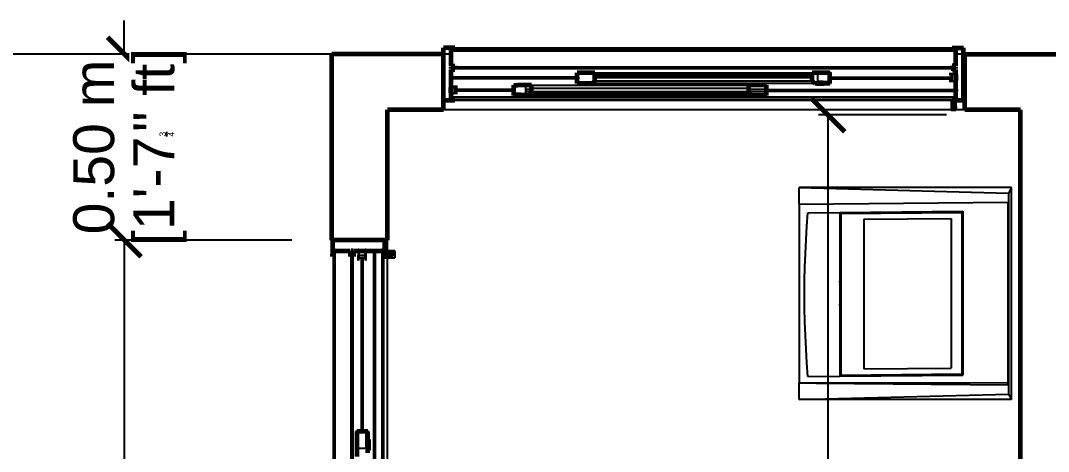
# Model space of a CAD drawing. Header units: metres. Extents: x 54.3 to 102.1, y 17 to 45.8.
# Drawn here: x 74.615 to 77.376, y 41.286 to 42.445 of the extents above; entities that cross this region are included whole.
import ezdxf

# ---------------------------------------------------------------- set-up
doc = ezdxf.new("R2010")
doc.units = ezdxf.units.M
doc.layers.get('Defpoints').update_dxf_attribs({"lineweight": 0})
doc.layers.add('A-WALL', color=6, linetype='Continuous', lineweight=60)
doc.layers.add('Edges', color=7, linetype='Continuous')
doc.styles.add('TEXTS', font='swissl.ttf')
doc.dimstyles.new('Copy of DIMTEXT', dxfattribs={"dimscale": 0.3, "dimtxt": 0.22, "dimasz": 0.18, "dimexe": 0.05, "dimexo": 0.05, "dimgap": 0.05, "dimtad": 0, "dimzin": 1, "dimdsep": 46, "dimtxsty": 'TEXTS', "dimblk": 'ARCHTICK', "dimcen": 0.1, "dimclrd": 256, "dimclre": 6, "dimclrt": 7, "dimadec": 0, "dimazin": 0, "dimtfac": 0.15, "dimtix": 1, "dimtofl": 0, "dimtmove": 1, "dimatfit": 3, "dimldrblk": 'OPEN', "dimfxl": 0, "dimtolj": 1, "dimtzin": 0, "dimarcsym": 0})

# ---------------------------------------------------------------- blocks, each defined once
blk = doc.blocks.new('_ArchTick')
at = {"color": 0, "linetype": 'ByBlock', "const_width": 0.15}
blk.add_lwpolyline([(-0.5, -0.5), (0.5, 0.5)], dxfattribs=at)
blk = doc.blocks.new('*D208')
at = {"layer": 'Defpoints', "color": 0, "transparency": 16777216}
for p in [(76.7837, 42.1909), (77.1277, 42.1909), (77.2011, 39.5048)]:
    blk.add_point(p, dxfattribs=at)
at = {"layer": 'Edges', "color": 6, "lineweight": -2, "transparency": 16777216}
for p, q in [((77.1027, 42.1909), (76.7587, 42.1909)), ((77.1761, 39.5048), (76.7587, 39.5048))]:
    blk.add_line(p, q, dxfattribs=at)
at = {"layer": 'Edges', "lineweight": -2, "transparency": 16777216}
for p, q in [((76.7837, 42.1909), (76.7837, 41.1097)), ((76.7837, 39.5048), (76.7837, 40.586))]:
    blk.add_line(p, q, dxfattribs=at)
at = {"layer": 'Edges', "lineweight": -2, "transparency": 16777216, "xscale": 0.09, "yscale": 0.09, "zscale": 0.09}
for p, rotation in [((76.7837, 42.1909), 90), ((76.7837, 39.5048), 270)]:
    blk.add_blockref('_ArchTick', p, dxfattribs=dict(at, rotation=rotation))
at = {"layer": 'Edges', "color": 7, "transparency": 16777216, "insert": (76.7022, 40.8479), "char_height": 0.11, "attachment_point": 5, "rotation": 90, "style": 'TEXTS', "bg_fill": 3, "box_fill_scale": 1.1, "bg_fill_color": 256, "bg_fill_true_color": 13158600, "bg_fill_transparency": 0}
blk.add_mtext('\\A1;2.69 m', dxfattribs=at)
at = {"layer": 'Edges', "color": 7, "transparency": 16777216, "insert": (76.8795, 40.8479), "char_height": 0.11, "attachment_point": 5, "rotation": 90, "style": 'TEXTS', "bg_fill": 3, "box_fill_scale": 1.1, "bg_fill_color": 256, "bg_fill_true_color": 13158600, "bg_fill_transparency": 0}
blk.add_mtext('\\A1;[8\'-9{\\H0.15x;\\S3/4;}" ft]', dxfattribs=at)
blk = doc.blocks.new('_Open')
at = {"color": 0, "linetype": 'ByBlock', "lineweight": -2}
for p, q in [((-1, 0.167), (0, 0)), ((-1, -0.167), (0, 0)), ((0, 0), (-1, 0))]:
    blk.add_line(p, q, dxfattribs=at)
blk = doc.blocks.new('*D210')
at = {"layer": 'Defpoints', "color": 0, "transparency": 16777216}
for p in [(75.4511, 42.3548), (75.4511, 41.8548)]:
    blk.add_point(p, dxfattribs=at)
at = {"layer": 'Edges', "lineweight": -2, "transparency": 16777216}
for p, q in [((74.8939, 42.3548), (74.8939, 42.4448)), ((74.8939, 41.8548), (74.8939, 41.7648))]:
    blk.add_line(p, q, dxfattribs=at)
at = {"layer": 'Edges', "color": 6, "lineweight": -2, "transparency": 16777216}
for p, q in [((75.3439, 42.3548), (74.8689, 42.3548)), ((75.3439, 41.8548), (74.8689, 41.8548))]:
    blk.add_line(p, q, dxfattribs=at)
at = {"layer": 'Edges', "lineweight": -2, "transparency": 16777216, "xscale": 0.09, "yscale": 0.09, "zscale": 0.09}
for p, rotation in [((74.8939, 42.3548), 270), ((74.8939, 41.8548), 90)]:
    blk.add_blockref('_ArchTick', p, dxfattribs=dict(at, rotation=rotation))
at = {"layer": 'Edges', "color": 7, "transparency": 16777216, "char_height": 0.11, "attachment_point": 5, "rotation": 90, "style": 'TEXTS', "bg_fill": 3, "box_fill_scale": 1.1, "bg_fill_color": 256, "bg_fill_true_color": 13158600, "bg_fill_transparency": 0}
for s, insert in [('\\A1;[1\'-7{\\H0.15x;\\S3/4;}" ft]', (74.9897, 42.1048)), ('\\A1;0.50 m', (74.8124, 42.1048))]:
    blk.add_mtext(s, dxfattribs=dict(at, insert=insert))
at = {"layer": 'Defpoints', "color": 0, "transparency": 16777216}
blk.add_point((74.8939, 41.8548), dxfattribs=at)
blk = doc.blocks.new('*D211')
at = {"layer": 'Defpoints', "color": 0, "transparency": 16777216}
for p in [(75.4511, 41.8548), (74.8939, 39.8548), (75.4511, 39.8548)]:
    blk.add_point(p, dxfattribs=at)
at = {"layer": 'Edges', "color": 6, "lineweight": -2, "transparency": 16777216}
for p, q in [((75.3439, 41.8548), (74.8689, 41.8548)), ((75.3439, 39.8548), (74.8689, 39.8548))]:
    blk.add_line(p, q, dxfattribs=at)
at = {"layer": 'Edges', "lineweight": -2, "transparency": 16777216}
for p, q in [((74.8939, 41.8548), (74.8939, 41.1166)), ((74.8939, 39.8548), (74.8939, 40.5929))]:
    blk.add_line(p, q, dxfattribs=at)
at = {"layer": 'Edges', "lineweight": -2, "transparency": 16777216, "xscale": 0.09, "yscale": 0.09, "zscale": 0.09}
for p, rotation in [((74.8939, 41.8548), 90), ((74.8939, 39.8548), 270)]:
    blk.add_blockref('_ArchTick', p, dxfattribs=dict(at, rotation=rotation))
at = {"layer": 'Edges', "color": 7, "transparency": 16777216, "insert": (74.8124, 40.8548), "char_height": 0.11, "attachment_point": 5, "rotation": 90, "style": 'TEXTS', "bg_fill": 3, "box_fill_scale": 1.1, "bg_fill_color": 256, "bg_fill_true_color": 13158600, "bg_fill_transparency": 0}
blk.add_mtext('\\A1;2.00 m', dxfattribs=at)
at = {"layer": 'Edges', "color": 7, "transparency": 16777216, "insert": (74.9897, 40.8548), "char_height": 0.11, "attachment_point": 5, "rotation": 90, "style": 'TEXTS', "bg_fill": 3, "box_fill_scale": 1.1, "bg_fill_color": 256, "bg_fill_true_color": 13158600, "bg_fill_transparency": 0}
blk.add_mtext('\\A1;[6\'-6{\\H0.15x;\\S3/4;}" ft]', dxfattribs=at)

msp = doc.modelspace()

# ---------------------------------------------------------------- linework, layer by layer
for p, q in [((75.4511, 42.3548), (71.1511, 42.3548)), ((75.7711, 42.3548), (75.7511, 42.3548)), ((75.771, 42.3634), (77.1277, 42.3634)), ((75.7815, 42.371), (77.1171, 42.371)), ((75.7815, 42.3684), (77.1171, 42.3684)), ((77.1479, 42.3548), (77.1277, 42.3548)), ((77.1511, 42.3548), (77.1479, 42.3548)), ((75.7815, 42.3205), (77.1171, 42.3205)), ((75.7815, 42.3156), (77.1171, 42.3156)), ((76.1576, 42.3045), (76.1102, 42.3045)), ((76.1576, 42.3046), (76.7413, 42.3046)), ((76.7568, 42.2808), (76.7568, 42.3021)), ((76.7702, 42.3021), (76.7568, 42.3021)), ((76.7706, 42.3021), (76.7702, 42.3021)), ((76.7885, 42.3021), (76.7706, 42.3021)), ((76.7885, 42.3058), (76.7855, 42.3058)), ((76.7885, 42.3058), (76.7905, 42.3058)), ((76.7885, 42.3046), (76.7885, 42.3058)), ((76.7905, 42.3058), (76.7905, 42.2925)), ((77.1097, 42.3021), (77.1187, 42.3021)), ((77.1097, 42.3), (77.1145, 42.3)), ((77.1145, 42.3), (77.1145, 42.2925)), ((77.1187, 42.3), (77.1145, 42.3)), ((77.1171, 42.3096), (77.1171, 42.313)), ((77.1277, 42.3021), (77.1187, 42.3021)), ((77.1187, 42.3021), (77.1187, 42.3)), ((77.1187, 42.2829), (77.1187, 42.3)), ((77.1277, 42.3), (77.1187, 42.3)), ((76.1102, 42.2924), (75.7711, 42.2924)), ((76.1102, 42.2879), (75.7711, 42.2879)), ((75.9406, 42.2708), (75.9391, 42.2708)), ((75.9391, 42.2594), (75.9391, 42.2708)), ((75.9506, 42.2708), (75.9506, 42.2672)), ((75.9877, 42.2708), (76.5714, 42.2708)), ((76.7485, 42.2758), (76.1504, 42.2758)), ((76.1576, 42.2828), (76.7413, 42.2828)), ((76.7534, 42.2758), (76.7534, 42.2708)), ((76.7736, 42.2708), (76.7534, 42.2708)), ((76.7702, 42.2808), (76.7568, 42.2808)), ((76.7568, 42.2758), (76.7568, 42.2808)), ((76.7702, 42.2758), (76.7702, 42.2808)), ((76.7707, 42.2808), (76.7702, 42.2808)), ((76.7707, 42.2808), (76.7885, 42.2808)), ((76.7736, 42.2758), (76.7736, 42.2708)), ((76.7885, 42.2953), (76.7884, 42.2953)), ((76.7884, 42.2953), (76.7884, 42.2942)), ((76.7885, 42.2942), (76.7884, 42.2942)), ((76.7884, 42.2942), (76.7884, 42.289)), ((76.7885, 42.289), (76.7884, 42.289)), ((76.7884, 42.2879), (76.7884, 42.289)), ((76.7885, 42.2879), (76.7884, 42.2879)), ((76.7885, 42.2758), (76.7905, 42.2758)), ((76.7905, 42.2916), (76.7905, 42.2925)), ((76.7905, 42.2925), (76.7905, 42.2925)), ((76.7905, 42.2925), (77.1145, 42.2925)), ((76.7905, 42.288), (76.7905, 42.2916)), ((76.7905, 42.288), (77.1145, 42.288)), ((76.7905, 42.2758), (76.7905, 42.288)), ((77.1145, 42.2829), (77.1097, 42.2829)), ((77.1187, 42.2808), (77.1097, 42.2808)), ((77.1145, 42.2925), (77.1146, 42.2925)), ((77.1145, 42.2925), (77.1145, 42.288)), ((77.1145, 42.288), (77.1146, 42.288)), ((77.1145, 42.288), (77.1145, 42.2829)), ((77.1145, 42.2829), (77.1187, 42.2829)), ((77.1148, 42.2925), (77.1152, 42.2925)), ((77.1148, 42.288), (77.1152, 42.288)), ((77.1158, 42.2925), (77.1164, 42.2925)), ((77.1158, 42.288), (77.1164, 42.288)), ((77.1187, 42.2808), (77.1187, 42.2829)), ((77.1187, 42.2829), (77.1277, 42.2829)), ((77.1277, 42.2808), (77.1187, 42.2808)), ((75.7711, 42.2672), (75.78, 42.2672)), ((75.7711, 42.2652), (75.78, 42.2652)), ((75.7711, 42.2506), (75.78, 42.2506)), ((75.7711, 42.2486), (75.78, 42.2486)), ((75.78, 42.2652), (75.78, 42.2672)), ((75.789, 42.2672), (75.78, 42.2672)), ((75.78, 42.2652), (75.78, 42.2594)), ((75.7845, 42.2652), (75.78, 42.2652)), ((75.7803, 42.2594), (75.78, 42.2594)), ((75.78, 42.2594), (75.78, 42.2548)), ((75.7803, 42.2548), (75.78, 42.2548)), ((75.78, 42.2548), (75.78, 42.2506)), ((75.78, 42.2486), (75.78, 42.2506)), ((75.7845, 42.2506), (75.78, 42.2506)), ((75.789, 42.2486), (75.78, 42.2486)), ((75.7819, 42.2594), (75.7808, 42.2594)), ((75.7819, 42.2548), (75.7808, 42.2548)), ((75.7845, 42.2594), (75.7841, 42.2594)), ((75.7845, 42.2548), (75.7841, 42.2548)), ((75.7845, 42.2594), (75.7845, 42.2652)), ((75.789, 42.2652), (75.7845, 42.2652)), ((75.9391, 42.2594), (75.7845, 42.2594)), ((75.7845, 42.2548), (75.7845, 42.2594)), ((75.9391, 42.2548), (75.7845, 42.2548)), ((75.7845, 42.2506), (75.7845, 42.2548)), ((75.789, 42.2506), (75.7845, 42.2506)), ((75.9391, 42.2548), (75.9391, 42.2594)), ((75.9391, 42.2436), (75.9391, 42.2548)), ((75.9406, 42.2436), (75.9391, 42.2436)), ((75.9506, 42.2672), (75.9406, 42.2672)), ((75.9406, 42.2616), (75.9407, 42.2616)), ((75.9406, 42.2609), (75.9407, 42.2609)), ((75.9406, 42.2545), (75.9407, 42.2545)), ((75.9406, 42.2538), (75.9407, 42.2538)), ((75.9506, 42.2486), (75.9406, 42.2486)), ((75.9407, 42.2609), (75.9407, 42.2616)), ((75.9407, 42.2545), (75.9407, 42.2609)), ((75.9407, 42.2545), (75.9407, 42.2538)), ((75.9723, 42.2672), (75.9506, 42.2672)), ((75.9506, 42.2486), (75.9506, 42.2436)), ((75.959, 42.2486), (75.9506, 42.2486)), ((75.9556, 42.2436), (75.9556, 42.2386)), ((75.959, 42.2436), (75.959, 42.2486)), ((75.959, 42.2486), (75.9723, 42.2486)), ((75.9723, 42.2606), (75.9723, 42.2672)), ((75.9723, 42.2606), (75.9877, 42.2606)), ((75.9723, 42.2538), (75.9723, 42.2606)), ((75.9723, 42.2538), (75.9877, 42.2538)), ((75.9723, 42.2486), (75.9723, 42.2538)), ((75.9723, 42.2436), (75.9723, 42.2486)), ((75.9757, 42.2436), (75.9757, 42.2386)), ((75.9806, 42.2436), (76.5784, 42.2436)), ((75.9877, 42.2627), (76.5714, 42.2627)), ((76.5714, 42.2606), (76.6189, 42.2606)), ((76.5714, 42.2538), (76.6189, 42.2538)), ((76.6189, 42.2598), (77.1277, 42.2598)), ((76.6189, 42.2553), (77.1277, 42.2553)), ((77.1277, 42.2606), (77.1277, 42.2598)), ((77.1277, 42.2538), (77.1277, 42.2553)), ((75.9556, 42.2386), (75.771, 42.2386)), ((75.7815, 42.2336), (77.1171, 42.2336)), ((75.7815, 42.231), (77.1147, 42.231)), ((75.9757, 42.2386), (75.9556, 42.2386)), ((77.1277, 42.2386), (75.9757, 42.2386)), ((77.1171, 42.231), (77.1147, 42.231)), ((77.1147, 42.231), (77.1147, 42.2048)), ((77.1263, 42.2297), (77.1185, 42.2297)), ((77.1185, 42.2297), (77.1185, 42.2195)), ((77.1263, 42.2195), (77.1185, 42.2195)), ((77.1263, 42.2182), (77.1185, 42.2182)), ((77.1185, 42.2182), (77.1185, 42.208)), ((77.1263, 42.2195), (77.1263, 42.2297)), ((77.1263, 42.208), (77.1263, 42.2182)), ((77.1277, 42.231), (77.1277, 42.2048)), ((77.1147, 42.2048), (75.7511, 42.2048)), ((77.1147, 42.2048), (77.1147, 42.2033)), ((77.1277, 42.2033), (77.1147, 42.2033)), ((77.1185, 42.208), (77.1263, 42.208)), ((77.1263, 42.2131), (77.1262, 42.2131)), ((77.1511, 42.2048), (77.1277, 42.2048)), ((77.1277, 42.2033), (77.1277, 42.2048)), ((77.2767, 41.9958), (76.7067, 41.9958)), ((76.7067, 41.9511), (76.7067, 41.9958)), ((76.7067, 41.9958), (77.2689, 41.9811)), ((77.2767, 41.9958), (77.2689, 41.9811)), ((77.2767, 41.4258), (77.2767, 41.9958)), ((77.2689, 41.9811), (77.2689, 41.9561)), ((76.7067, 41.9511), (77.2667, 41.9562)), ((76.7067, 41.9511), (76.7067, 41.4708)), ((77.2689, 41.9561), (77.2667, 41.9562)), ((77.2667, 41.9562), (77.2667, 41.9561)), ((77.2667, 41.9561), (77.2689, 41.9561)), ((77.2667, 41.9561), (77.2667, 41.47)), ((77.2689, 41.9561), (77.2689, 41.4658)), ((76.7273, 41.8917), (76.7302, 41.9283)), ((76.7302, 41.9283), (76.8155, 41.9291)), ((76.8155, 41.9291), (77.1466, 41.9321)), ((76.8155, 41.9291), (76.8155, 41.7396)), ((76.8184, 41.9261), (77.1436, 41.9291)), ((76.8184, 41.9261), (76.8184, 41.7587)), ((76.8803, 41.9107), (77.115, 41.9128)), ((76.8803, 41.9107), (76.8803, 41.5085)), ((77.115, 41.9128), (77.115, 41.5106)), ((77.1436, 41.9291), (77.1436, 41.806)), ((77.1466, 41.9321), (77.1466, 41.8021)), ((76.725, 41.855), (76.7273, 41.8917)), ((75.6011, 41.8258), (75.6011, 41.8548)), ((76.7232, 41.8184), (76.725, 41.855)), ((75.4554, 39.8984), (75.4554, 41.8106)), ((75.4603, 39.8834), (75.4603, 41.8258)), ((75.5033, 39.8984), (75.5033, 41.8106)), ((75.5082, 39.8984), (75.5082, 41.8106)), ((75.5217, 41.8258), (75.5217, 41.8129)), ((75.5217, 41.8129), (75.5238, 41.8129)), ((75.5217, 41.8001), (75.5217, 41.8129)), ((75.5238, 41.8258), (75.5238, 41.8129)), ((75.5409, 41.8129), (75.5238, 41.8129)), ((75.5238, 41.8129), (75.5238, 41.8069)), ((75.5238, 41.8069), (75.5313, 41.8069)), ((75.5238, 41.8001), (75.5238, 41.8069)), ((75.5313, 41.8087), (75.5313, 41.8096)), ((75.5313, 41.8074), (75.5313, 41.808)), ((75.5313, 41.8069), (75.5313, 41.8071)), ((75.5313, 41.343), (75.5313, 41.8069)), ((75.5313, 41.8069), (75.5358, 41.8069)), ((75.5358, 41.8087), (75.5358, 41.8096)), ((75.5358, 41.8074), (75.5358, 41.808)), ((75.5358, 41.8069), (75.5358, 41.8071)), ((75.5358, 41.343), (75.5358, 41.8069)), ((75.5358, 41.8069), (75.5409, 41.8069)), ((75.5409, 41.8129), (75.5409, 41.8258)), ((75.543, 41.8129), (75.5409, 41.8129)), ((75.5409, 41.8069), (75.5409, 41.8129)), ((75.5409, 41.8069), (75.5409, 41.8001)), ((75.543, 41.8258), (75.543, 41.8129)), ((75.543, 41.8129), (75.543, 41.8001)), ((75.5632, 41.8258), (75.564, 41.8258)), ((75.564, 41.0974), (75.564, 41.8258)), ((75.5685, 41.0974), (75.5685, 41.8258)), ((75.57, 41.8258), (75.5685, 41.8258)), ((75.5852, 41.8258), (75.5852, 40.1765)), ((75.5902, 41.8106), (75.5902, 39.8984)), ((75.5928, 41.8258), (75.6011, 41.8258)), ((75.5928, 41.8106), (75.5928, 41.8072)), ((75.5928, 41.8072), (75.6011, 41.8072)), ((75.5941, 41.8238), (75.5941, 41.8126)), ((75.6043, 41.8238), (75.5941, 41.8238)), ((75.5941, 41.8126), (75.6043, 41.8126)), ((75.6205, 41.8258), (75.6011, 41.8258)), ((75.6011, 39.8548), (75.6011, 41.8072)), ((75.6011, 41.8072), (75.6205, 41.8072)), ((75.6043, 41.8238), (75.6043, 41.8126)), ((75.6056, 41.8238), (75.6056, 41.8126)), ((75.6158, 41.8238), (75.6056, 41.8238)), ((75.6056, 41.8126), (75.6158, 41.8126)), ((75.6107, 41.8238), (75.6107, 41.8236)), ((75.6158, 41.8126), (75.6158, 41.8238)), ((75.6205, 41.8258), (75.6205, 41.8072)), ((76.7219, 41.7817), (76.7232, 41.8184)), ((77.1436, 41.806), (77.1466, 41.8021)), ((77.1436, 41.806), (77.1436, 41.6156)), ((77.1466, 41.8021), (77.1466, 41.6195)), ((76.7211, 41.7449), (76.7219, 41.7817)), ((76.7208, 41.7082), (76.7211, 41.7449)), ((76.8155, 41.7396), (76.8178, 41.7574)), ((76.8178, 41.7574), (76.8184, 41.7587)), ((76.8184, 41.7587), (76.8184, 41.6629)), ((76.8155, 41.7396), (76.8155, 41.682)), ((76.7211, 41.6715), (76.7208, 41.7082)), ((76.7219, 41.6348), (76.7211, 41.6715)), ((76.8178, 41.6642), (76.8155, 41.682)), ((76.8155, 41.682), (76.8155, 41.4889)), ((76.8184, 41.6629), (76.8178, 41.6642)), ((76.8184, 41.6629), (76.8184, 41.4919)), ((76.7232, 41.598), (76.7219, 41.6348)), ((77.1466, 41.6195), (77.1436, 41.6156)), ((77.1436, 41.6156), (77.1436, 41.4949)), ((77.1466, 41.6195), (77.1466, 41.4919)), ((76.725, 41.5614), (76.7232, 41.598)), ((76.7273, 41.5247), (76.725, 41.5614)), ((76.7302, 41.4881), (76.7273, 41.5247)), ((76.8803, 41.5085), (77.115, 41.5106)), ((76.7067, 41.4708), (76.7524, 41.4704)), ((76.7067, 41.4258), (76.7067, 41.4708)), ((77.2667, 41.47), (76.7067, 41.4708)), ((76.7302, 41.4881), (76.8155, 41.4889)), ((76.7524, 41.4704), (77.2689, 41.4658)), ((76.8155, 41.4889), (77.1466, 41.4919)), ((76.8184, 41.4919), (77.1436, 41.4949)), ((77.2689, 41.4658), (77.2667, 41.47)), ((76.7067, 41.4258), (77.2689, 41.4408)), ((77.2689, 41.4658), (77.2689, 41.4408)), ((77.2689, 41.4408), (77.2767, 41.4258)), ((77.2767, 41.4258), (76.7067, 41.4258)), ((75.518, 41.3402), (75.518, 41.343)), ((75.518, 41.343), (75.5312, 41.343)), ((75.518, 41.3402), (75.518, 41.3359)), ((75.5192, 41.3402), (75.518, 41.3402)), ((75.5217, 41.2948), (75.5217, 41.3402)), ((75.5285, 41.3402), (75.5285, 41.34)), ((75.5285, 41.34), (75.5296, 41.34)), ((75.5296, 41.3402), (75.5296, 41.34)), ((75.5296, 41.34), (75.5348, 41.34)), ((75.5313, 41.343), (75.5312, 41.343)), ((75.5322, 41.343), (75.5313, 41.343)), ((75.5358, 41.343), (75.5322, 41.343)), ((75.5348, 41.3402), (75.5348, 41.34)), ((75.5359, 41.34), (75.5348, 41.34)), ((75.548, 41.343), (75.5358, 41.343)), ((75.5359, 41.3402), (75.5359, 41.34)), ((75.543, 41.3402), (75.543, 41.3139)), ((75.548, 41.3402), (75.548, 41.343)), ((75.548, 41.3139), (75.543, 41.3139)), ((75.543, 41.3139), (75.543, 41.2948)), ((75.548, 41.3188), (75.553, 41.3188)), ((75.553, 41.3188), (75.553, 41.2899)), ((75.543, 41.2948), (75.5217, 41.2948)), ((75.548, 41.2948), (75.543, 41.2948)), ((75.548, 41.2899), (75.553, 41.2899))]:
    msp.add_line(p, q)
at = {"layer": 'A-WALL'}
for p, q in [((75.7511, 42.3548), (75.4511, 42.3548)), ((75.4511, 41.8548), (75.4511, 42.3548)), ((75.7511, 42.3548), (75.7511, 42.371)), ((75.7815, 42.371), (75.7511, 42.371)), ((75.7511, 42.231), (75.7511, 42.3548)), ((75.7815, 42.3684), (75.771, 42.3684)), ((75.771, 42.3684), (75.771, 42.3634)), ((75.771, 42.3634), (75.7711, 42.3548)), ((75.7711, 42.3548), (75.7711, 42.3232)), ((75.7815, 42.371), (75.7815, 42.3684)), ((77.1171, 42.3684), (77.1171, 42.371)), ((77.1171, 42.371), (77.1479, 42.371)), ((77.1171, 42.3684), (77.1277, 42.3684)), ((77.1277, 42.3634), (77.1277, 42.3684)), ((77.1277, 42.3548), (77.1277, 42.3634)), ((77.1277, 42.3232), (77.1277, 42.3548)), ((77.1479, 42.3548), (77.1479, 42.371)), ((77.1479, 42.231), (77.1479, 42.3548)), ((77.1511, 42.2048), (77.1511, 42.3548)), ((77.1511, 42.3548), (80.6511, 42.3548)), ((75.7711, 42.3232), (75.7815, 42.3232)), ((75.7711, 42.3205), (75.7815, 42.3205)), ((75.7711, 42.3205), (75.7711, 42.3156)), ((75.7711, 42.3156), (75.7815, 42.3156)), ((75.7711, 42.3129), (75.7711, 42.2924)), ((75.7711, 42.3129), (75.7815, 42.3129)), ((75.7815, 42.3232), (75.7815, 42.3205)), ((75.7815, 42.3156), (75.7815, 42.3129)), ((76.1576, 42.3046), (76.1102, 42.3045)), ((76.1102, 42.2924), (76.1102, 42.3045)), ((76.1576, 42.3045), (76.1576, 42.3046)), ((76.1576, 42.2951), (76.1576, 42.3045)), ((76.7413, 42.2951), (76.7413, 42.3046)), ((76.7885, 42.3046), (76.7413, 42.3046)), ((76.7885, 42.3021), (76.7885, 42.3046)), ((76.7885, 42.2953), (76.7885, 42.3021)), ((77.1171, 42.3205), (77.1171, 42.3232)), ((77.1277, 42.3232), (77.1171, 42.3232)), ((77.1277, 42.3205), (77.1171, 42.3205)), ((77.1277, 42.3156), (77.1171, 42.3156)), ((77.1171, 42.313), (77.1171, 42.3156)), ((77.1277, 42.313), (77.1171, 42.313)), ((77.1277, 42.3156), (77.1277, 42.3205)), ((77.1277, 42.3021), (77.1277, 42.313)), ((77.1277, 42.3), (77.1277, 42.3021)), ((77.1277, 42.3), (77.1277, 42.2829)), ((75.7711, 42.2924), (75.7711, 42.2879)), ((75.7711, 42.2879), (75.7711, 42.2672)), ((75.9406, 42.2672), (75.9406, 42.2708)), ((75.9406, 42.2708), (75.9506, 42.2708)), ((75.9877, 42.2708), (75.9506, 42.2708)), ((75.9877, 42.2627), (75.9877, 42.2708)), ((76.1102, 42.2924), (76.1102, 42.2879)), ((76.1102, 42.2758), (76.1102, 42.2879)), ((76.1504, 42.2758), (76.1102, 42.2758)), ((76.1576, 42.2828), (76.1504, 42.2758)), ((76.1576, 42.2828), (76.1576, 42.2951)), ((76.1576, 42.2951), (76.7413, 42.2951)), ((76.5714, 42.2627), (76.5714, 42.2708)), ((76.6189, 42.2708), (76.5714, 42.2708)), ((76.6189, 42.2606), (76.6189, 42.2708)), ((76.7413, 42.2828), (76.7413, 42.2951)), ((76.7413, 42.2828), (76.7485, 42.2758)), ((76.7534, 42.2758), (76.7485, 42.2758)), ((76.7568, 42.2758), (76.7534, 42.2758)), ((76.7702, 42.2758), (76.7568, 42.2758)), ((76.7736, 42.2758), (76.7702, 42.2758)), ((76.7885, 42.2758), (76.7736, 42.2758)), ((76.7885, 42.2942), (76.7885, 42.2953)), ((76.7885, 42.289), (76.7885, 42.2942)), ((76.7885, 42.2879), (76.7885, 42.289)), ((76.7885, 42.2808), (76.7885, 42.2879)), ((76.7885, 42.2758), (76.7885, 42.2808)), ((77.1277, 42.2808), (77.1277, 42.2829)), ((77.1277, 42.2598), (77.1277, 42.2808)), ((75.7711, 42.2486), (75.771, 42.2386)), ((75.7711, 42.2672), (75.7711, 42.2652)), ((75.7711, 42.2506), (75.7711, 42.2652)), ((75.7711, 42.2506), (75.7711, 42.2486)), ((75.9406, 42.2616), (75.9406, 42.2672)), ((75.9406, 42.2609), (75.9406, 42.2616)), ((75.9406, 42.2545), (75.9406, 42.2609)), ((75.9406, 42.2538), (75.9406, 42.2545)), ((75.9406, 42.2486), (75.9406, 42.2538)), ((75.9406, 42.2436), (75.9406, 42.2486)), ((75.9406, 42.2436), (75.9506, 42.2436)), ((75.9556, 42.2436), (75.9506, 42.2436)), ((75.9556, 42.2436), (75.959, 42.2436)), ((75.959, 42.2436), (75.9723, 42.2436)), ((75.9757, 42.2436), (75.9723, 42.2436)), ((75.9806, 42.2436), (75.9757, 42.2436)), ((75.9877, 42.2506), (75.9806, 42.2436)), ((75.9877, 42.2606), (75.9877, 42.2627)), ((75.9877, 42.2538), (75.9877, 42.2606)), ((75.9877, 42.2506), (75.9877, 42.2538)), ((75.9877, 42.2506), (76.5714, 42.2506)), ((76.5714, 42.2606), (76.5714, 42.2627)), ((76.5714, 42.2538), (76.5714, 42.2606)), ((76.5714, 42.2506), (76.5714, 42.2538)), ((76.5714, 42.2506), (76.5784, 42.2436)), ((76.6189, 42.2436), (76.5784, 42.2436)), ((76.6189, 42.2606), (76.6189, 42.2598)), ((76.6189, 42.2553), (76.6189, 42.2598)), ((76.6189, 42.2538), (76.6189, 42.2553)), ((76.6189, 42.2436), (76.6189, 42.2538)), ((77.1277, 42.2598), (77.1277, 42.2553)), ((77.1277, 42.2386), (77.1277, 42.2553)), ((75.7511, 42.2048), (75.7511, 42.231)), ((75.7511, 42.231), (75.7815, 42.231)), ((75.771, 42.2386), (75.771, 42.235)), ((75.7815, 42.235), (75.771, 42.235)), ((75.7815, 42.235), (75.7815, 42.2336)), ((75.7815, 42.231), (75.7815, 42.2336)), ((77.1171, 42.231), (77.1171, 42.2336)), ((77.1171, 42.2336), (77.1277, 42.2336)), ((77.1277, 42.231), (77.1171, 42.231)), ((77.1197, 42.2263), (77.1198, 42.227)), ((77.1198, 42.2256), (77.1197, 42.2263)), ((77.1198, 42.227), (77.1201, 42.2276)), ((77.1201, 42.2249), (77.1198, 42.2256)), ((77.1201, 42.2276), (77.1205, 42.2282)), ((77.1205, 42.2244), (77.1201, 42.2249)), ((77.1205, 42.2282), (77.1211, 42.2286)), ((77.1211, 42.224), (77.1205, 42.2244)), ((77.1205, 42.2135), (77.121, 42.2139)), ((77.121, 42.2139), (77.1217, 42.2142)), ((77.1211, 42.2286), (77.1217, 42.2289)), ((77.1217, 42.2237), (77.1211, 42.224)), ((77.1217, 42.2289), (77.1224, 42.229)), ((77.1224, 42.2236), (77.1217, 42.2237)), ((77.1217, 42.2142), (77.1224, 42.2143)), ((77.1224, 42.229), (77.1231, 42.2289)), ((77.1231, 42.2237), (77.1224, 42.2236)), ((77.1224, 42.2143), (77.1231, 42.2142)), ((77.1231, 42.2289), (77.1237, 42.2286)), ((77.1237, 42.224), (77.1231, 42.2237)), ((77.1231, 42.2142), (77.1237, 42.2139)), ((77.1237, 42.2286), (77.1243, 42.2282)), ((77.1243, 42.2244), (77.1237, 42.224)), ((77.1237, 42.2139), (77.1243, 42.2135)), ((77.1243, 42.2282), (77.1247, 42.2276)), ((77.1247, 42.2249), (77.1243, 42.2244)), ((77.1247, 42.2276), (77.125, 42.227)), ((77.125, 42.2256), (77.1247, 42.2249)), ((77.125, 42.227), (77.1251, 42.2263)), ((77.1251, 42.2263), (77.125, 42.2256)), ((77.1277, 42.2336), (77.1277, 42.2386)), ((77.1277, 42.231), (77.1479, 42.231)), ((75.7511, 42.2048), (75.6011, 42.2048)), ((75.6011, 41.8548), (75.6011, 42.2048)), ((77.1197, 42.2115), (77.1198, 42.2122)), ((77.1198, 42.2108), (77.1197, 42.2115)), ((77.1198, 42.2122), (77.12, 42.2129)), ((77.12, 42.2102), (77.1198, 42.2108)), ((77.12, 42.2129), (77.1205, 42.2135)), ((77.1205, 42.2096), (77.12, 42.2102)), ((77.121, 42.2092), (77.1205, 42.2096)), ((77.1217, 42.2089), (77.121, 42.2092)), ((77.1224, 42.2088), (77.1217, 42.2089)), ((77.1231, 42.2089), (77.1224, 42.2088)), ((77.1237, 42.2092), (77.1231, 42.2089)), ((77.1243, 42.2096), (77.1237, 42.2092)), ((77.1243, 42.2135), (77.1247, 42.2129)), ((77.1247, 42.2102), (77.1243, 42.2096)), ((77.1247, 42.2129), (77.125, 42.2122)), ((77.125, 42.2108), (77.1247, 42.2102)), ((77.125, 42.2122), (77.1251, 42.2115)), ((77.1251, 42.2115), (77.125, 42.2108)), ((77.3011, 42.2048), (77.1511, 42.2048)), ((77.3011, 39.5048), (77.3011, 42.2048)), ((75.4511, 41.8548), (75.4528, 41.8548)), ((75.5928, 41.8548), (75.4528, 41.8548)), ((75.4528, 41.8548), (75.4528, 41.8169)), ((75.5928, 41.8548), (75.5928, 41.8258)), ((75.5928, 41.8548), (75.6011, 41.8548)), ((75.4528, 41.8106), (75.4528, 41.8169)), ((75.4528, 41.8106), (75.4554, 41.8106)), ((75.4554, 41.8106), (75.4554, 41.8258)), ((75.4603, 41.8258), (75.4554, 41.8258)), ((75.4603, 41.8258), (75.5006, 41.8258)), ((75.5006, 41.8258), (75.5006, 41.8106)), ((75.5006, 41.8106), (75.5033, 41.8106)), ((75.5033, 41.8106), (75.5033, 41.8258)), ((75.5082, 41.8258), (75.5033, 41.8258)), ((75.5082, 41.8106), (75.5082, 41.8258)), ((75.5082, 41.8106), (75.5108, 41.8106)), ((75.5108, 41.8106), (75.5108, 41.8258)), ((75.5108, 41.8258), (75.5217, 41.8258)), ((75.5238, 41.8258), (75.5217, 41.8258)), ((75.5238, 41.8258), (75.5409, 41.8258)), ((75.543, 41.8258), (75.5409, 41.8258)), ((75.543, 41.8258), (75.564, 41.8258)), ((75.564, 41.8258), (75.5685, 41.8258)), ((75.5685, 41.8258), (75.5852, 41.8258)), ((75.5902, 41.8258), (75.5852, 41.8258)), ((75.5902, 41.8106), (75.5902, 41.8258)), ((75.5902, 41.8106), (75.5928, 41.8106)), ((75.5928, 41.8258), (75.5928, 41.8106)), ((75.5948, 41.8182), (75.5949, 41.8192)), ((75.5949, 41.8172), (75.5948, 41.8182)), ((75.5949, 41.8192), (75.5952, 41.8201)), ((75.5952, 41.8163), (75.5949, 41.8172)), ((75.5952, 41.8201), (75.5956, 41.8209)), ((75.5956, 41.8155), (75.5952, 41.8163)), ((75.5956, 41.8209), (75.5962, 41.8215)), ((75.5962, 41.8149), (75.5956, 41.8155)), ((75.5962, 41.8215), (75.5968, 41.8219)), ((75.5968, 41.8145), (75.5962, 41.8149)), ((75.5968, 41.8219), (75.5975, 41.822)), ((75.5975, 41.8144), (75.5968, 41.8145)), ((75.5975, 41.822), (75.5982, 41.8219)), ((75.5982, 41.8145), (75.5975, 41.8144)), ((75.5982, 41.8219), (75.5988, 41.8215)), ((75.5988, 41.8149), (75.5982, 41.8145)), ((75.5988, 41.8215), (75.5994, 41.8209)), ((75.5994, 41.8155), (75.5988, 41.8149)), ((75.5994, 41.8209), (75.5998, 41.8201)), ((75.5998, 41.8163), (75.5994, 41.8155)), ((75.5998, 41.8201), (75.6001, 41.8192)), ((75.6001, 41.8172), (75.5998, 41.8163)), ((75.6001, 41.8192), (75.6002, 41.8182)), ((75.6002, 41.8182), (75.6001, 41.8172)), ((75.6095, 41.8182), (75.6096, 41.8192)), ((75.6096, 41.8172), (75.6095, 41.8182)), ((75.6096, 41.8192), (75.6099, 41.8202)), ((75.6099, 41.8163), (75.6096, 41.8172)), ((75.6099, 41.8202), (75.6103, 41.821)), ((75.6103, 41.8155), (75.6099, 41.8163)), ((75.6103, 41.821), (75.6109, 41.8216)), ((75.6109, 41.8148), (75.6103, 41.8155)), ((75.6109, 41.8216), (75.6115, 41.822)), ((75.6115, 41.8145), (75.6109, 41.8148)), ((75.6115, 41.822), (75.6123, 41.8221)), ((75.6123, 41.8143), (75.6115, 41.8145)), ((75.6123, 41.8221), (75.613, 41.822)), ((75.613, 41.8145), (75.6123, 41.8143)), ((75.613, 41.822), (75.6136, 41.8216)), ((75.6136, 41.8148), (75.613, 41.8145)), ((75.6136, 41.8216), (75.6142, 41.821)), ((75.6142, 41.8155), (75.6136, 41.8148)), ((75.6142, 41.821), (75.6146, 41.8202)), ((75.6146, 41.8163), (75.6142, 41.8155)), ((75.6146, 41.8202), (75.6149, 41.8192)), ((75.6149, 41.8172), (75.6146, 41.8163)), ((75.6149, 41.8192), (75.615, 41.8182)), ((75.615, 41.8182), (75.6149, 41.8172)), ((75.5217, 41.3402), (75.5192, 41.3402)), ((75.5192, 41.2726), (75.5192, 41.3402)), ((75.5285, 41.3402), (75.5217, 41.3402)), ((75.5296, 41.3402), (75.5285, 41.3402)), ((75.5348, 41.3402), (75.5296, 41.3402)), ((75.5359, 41.3402), (75.5348, 41.3402)), ((75.543, 41.3402), (75.5359, 41.3402)), ((75.548, 41.3402), (75.543, 41.3402)), ((75.548, 41.3188), (75.548, 41.3402)), ((75.548, 41.3188), (75.548, 41.3139)), ((75.548, 41.3139), (75.548, 41.2948)), ((75.548, 41.2948), (75.548, 41.2899)), ((75.548, 41.2829), (75.548, 41.2899))]:
    msp.add_line(p, q, dxfattribs=at)

# ---------------------------------------------------------------- next in the draw order: dimensions: what is measured, and where the dimension line sits
at = {"layer": 'Edges'}
for base, p1, p2, picture, middle in [((74.8939, 41.8548), (75.4511, 42.3548), (75.4511, 41.8548), '*D210', (74.8939, 42.1048)), ((76.7837, 42.1909), (77.2011, 39.5048), (77.1277, 42.1909), '*D208', (76.7837, 40.8479))]:
    dim = msp.add_linear_dim(base=base, p1=p1, p2=p2, angle=90, dimstyle='Copy of DIMTEXT', override={"dimscale": 0.5, "dimpost": ' m\\X', "dimfxl": 0.9, "dimfxlon": 1, "dimtfill": 1}, dxfattribs=at)
    dim.commit()
    dim.dimension.update_dxf_attribs({"geometry": picture, "text_midpoint": middle})

# ---------------------------------------------------------------- next in the draw order: dimensions: what is measured, and where the dimension line sits
dim = msp.add_linear_dim(base=(74.8939, 39.8548), p1=(75.4511, 41.8548), p2=(75.4511, 39.8548), angle=90, dimstyle='Copy of DIMTEXT', override={"dimscale": 0.5, "dimpost": ' m\\X', "dimfxl": 0.9, "dimfxlon": 1, "dimtfill": 1}, dxfattribs=at)
dim.commit()
dim.dimension.update_dxf_attribs({"geometry": '*D211', "text_midpoint": (74.8939, 40.8548)})

doc.saveas('drawing.dxf')
